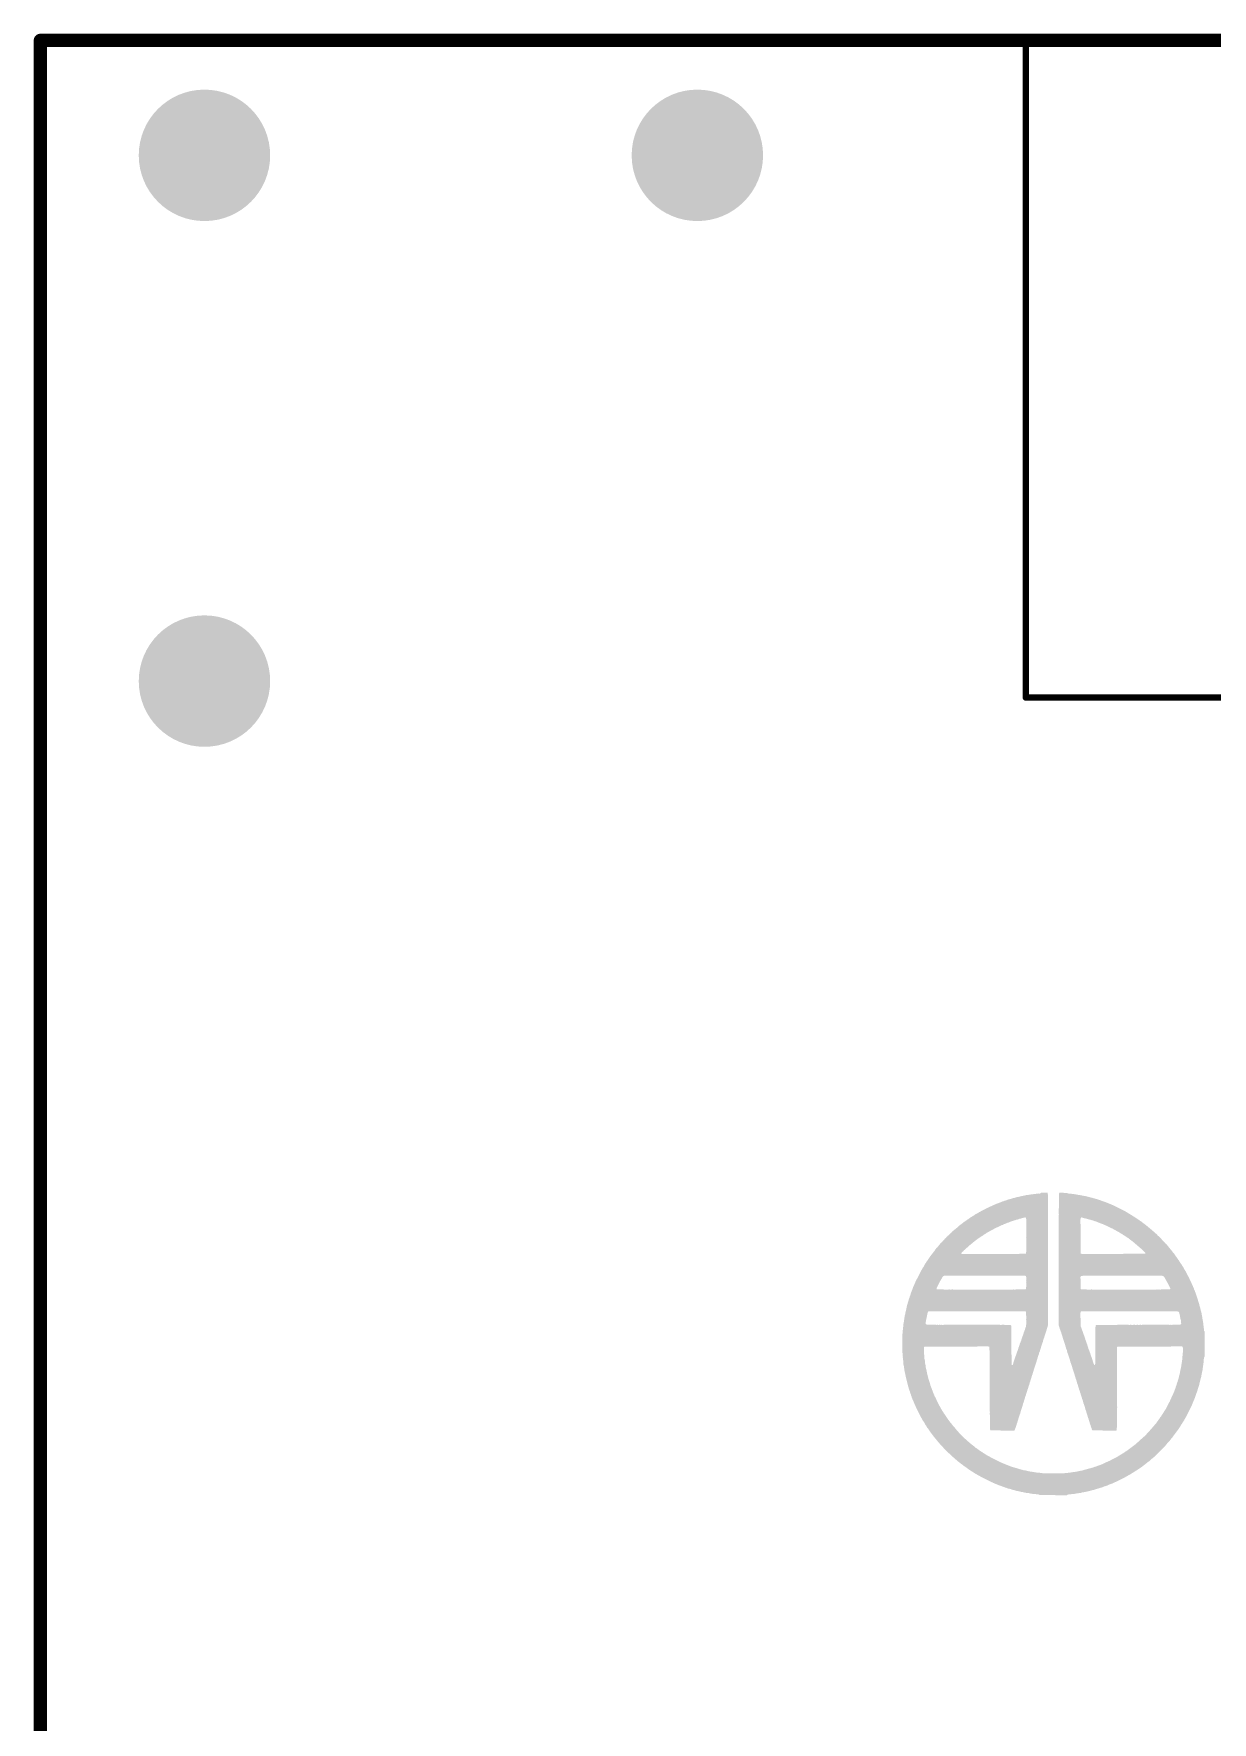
# Model space of a CAD drawing. Header units: inches. Extents: x 0 to 220, y -79 to 15.
# Drawn here: x -0.1 to 17.84, y -25.59 to 0.1 of the extents above; entities that cross this region are included whole.
import ezdxf

# ---------------------------------------------------------------- set-up
doc = ezdxf.new("R2010")
doc.units = ezdxf.units.IN
for name, color, linetype in [('Mechanical 1- Top Assy', 6, 'Continuous'), ('Mechanical 4- Help', 56, 'Continuous'), ('Top Layer- Top', 1, 'Continuous'), ('Top Overlay- Top Silk', 2, 'Continuous'), ('Top Paste- Top Paste', 8, 'Continuous'), ('Top Solder- Top Mask', 216, 'Continuous')]:
    doc.layers.add(name, color=color, linetype=linetype)

msp = doc.modelspace()

# ---------------------------------------------------------------- hatches: boundary and pattern name
at = {"layer": 'Top Layer- Top'}
h = msp.add_hatch(color=7, dxfattribs=at)
edge = h.paths.add_edge_path()
edge.add_arc((2.498, -1.75), 0.5, 0, 360)
h = msp.add_hatch(color=7, dxfattribs=at)
edge = h.paths.add_edge_path()
edge.add_arc((10, -1.75), 0.5, 0, 360)
h = msp.add_hatch(color=7, dxfattribs=at)
edge = h.paths.add_edge_path()
edge.add_arc((2.498, -9.75), 0.5, 0, 360)
at = {"layer": 'Top Overlay- Top Silk'}
h = msp.add_hatch(color=2, dxfattribs=at)
h.paths.add_polyline_path([(15.214, -22.136), (15.197, -22.129), (15.184, -22.125), (15.093, -22.117), (15.073, -22.114), (15.054, -22.108), (15.004, -22.103), (14.991, -22.1), (14.97, -22.096), (14.951, -22.091), (14.919, -22.086), (14.89, -22.078), (14.849, -22.071), (14.825, -22.061), (14.801, -22.057), (14.788, -22.054), (14.764, -22.043), (14.735, -22.038), (14.717, -22.032), (14.702, -22.026), (14.688, -22.023), (14.665, -22.013), (14.651, -22.009), (14.617, -21.996), (14.584, -21.984), (14.54, -21.967), (14.521, -21.958), (14.499, -21.95), (14.494, -21.944), (14.475, -21.939), (14.453, -21.927), (14.306, -21.852), (14.275, -21.835), (14.227, -21.808), (14.207, -21.794), (14.2, -21.791), (14.18, -21.777), (14.163, -21.767), (14.128, -21.743), (14.122, -21.74), (14.115, -21.733), (14.098, -21.722), (14.091, -21.716), (14.084, -21.712), (14.06, -21.695), (14.053, -21.692), (14.04, -21.678), (14.033, -21.675), (14.026, -21.668), (14.019, -21.664), (14, -21.649), (13.988, -21.64), (13.978, -21.63), (13.971, -21.627), (13.961, -21.617), (13.954, -21.613), (13.941, -21.6), (13.934, -21.596), (13.917, -21.579), (13.91, -21.576), (13.896, -21.562), (13.889, -21.559), (13.845, -21.514), (13.84, -21.512), (13.836, -21.506), (13.824, -21.497), (13.751, -21.424), (13.749, -21.419), (13.742, -21.415), (13.734, -21.403), (13.703, -21.372), (13.7, -21.366), (13.693, -21.362), (13.689, -21.355), (13.676, -21.342), (13.672, -21.335), (13.659, -21.321), (13.655, -21.314), (13.638, -21.297), (13.635, -21.29), (13.628, -21.284), (13.625, -21.277), (13.611, -21.263), (13.608, -21.256), (13.594, -21.243), (13.59, -21.236), (13.549, -21.181), (13.527, -21.149), (13.514, -21.128), (13.508, -21.123), (13.505, -21.116), (13.498, -21.109), (13.481, -21.079), (13.474, -21.072), (13.471, -21.065), (13.454, -21.034), (13.44, -21.014), (13.437, -21.007), (13.43, -21), (13.406, -20.956), (13.375, -20.898), (13.327, -20.799), (13.324, -20.792), (13.297, -20.73), (13.283, -20.696), (13.266, -20.659), (13.261, -20.64), (13.252, -20.618), (13.249, -20.604), (13.24, -20.582), (13.232, -20.553), (13.223, -20.531), (13.215, -20.502), (13.201, -20.454), (13.198, -20.44), (13.193, -20.418), (13.187, -20.399), (13.181, -20.372), (13.176, -20.35), (13.17, -20.331), (13.167, -20.307), (13.162, -20.285), (13.158, -20.268), (13.155, -20.254), (13.152, -20.237), (13.148, -20.209), (13.145, -20.189), (13.14, -20.157), (13.136, -20.146), (13.131, -20.066), (13.126, -20.04), (13.129, -20.034), (13.126, -20.023), (13.121, -19.957), (13.119, -19.689), (13.123, -19.678), (13.126, -19.634), (13.129, -19.61), (13.135, -19.557), (13.138, -19.52), (13.143, -19.501), (13.148, -19.465), (13.152, -19.438), (13.158, -19.4), (13.164, -19.381), (13.167, -19.357), (13.17, -19.344), (13.176, -19.325), (13.179, -19.311), (13.182, -19.294), (13.186, -19.274), (13.189, -19.26), (13.198, -19.231), (13.205, -19.204), (13.211, -19.187), (13.215, -19.173), (13.22, -19.154), (13.227, -19.137), (13.232, -19.118), (13.244, -19.086), (13.249, -19.067), (13.261, -19.035), (13.271, -19.007), (13.276, -19.002), (13.281, -18.98), (13.29, -18.961), (13.3, -18.937), (13.314, -18.907), (13.322, -18.884), (13.327, -18.879), (13.336, -18.857), (13.345, -18.842), (13.403, -18.729), (13.416, -18.705), (13.433, -18.674), (13.44, -18.668), (13.468, -18.616), (13.474, -18.609), (13.488, -18.586), (13.495, -18.579), (13.505, -18.562), (13.527, -18.529), (13.539, -18.51), (13.572, -18.468), (13.577, -18.463), (13.58, -18.456), (13.587, -18.449), (13.597, -18.432), (13.608, -18.422), (13.618, -18.405), (13.628, -18.394), (13.631, -18.387), (13.655, -18.364), (13.659, -18.357), (13.672, -18.343), (13.676, -18.336), (13.693, -18.319), (13.696, -18.312), (13.71, -18.299), (13.712, -18.294), (13.719, -18.29), (13.727, -18.282), (13.73, -18.275), (13.761, -18.244), (13.763, -18.239), (13.77, -18.235), (13.777, -18.225), (13.783, -18.222), (13.789, -18.217), (13.792, -18.21), (13.804, -18.201), (13.811, -18.191), (13.818, -18.188), (13.859, -18.147), (13.865, -18.143), (13.874, -18.135), (13.876, -18.13), (13.882, -18.126), (13.896, -18.113), (13.903, -18.109), (13.92, -18.092), (13.927, -18.089), (13.941, -18.075), (13.947, -18.072), (13.971, -18.048), (13.978, -18.044), (13.992, -18.031), (13.999, -18.027), (14.041, -17.995), (14.053, -17.986), (14.06, -17.979), (14.067, -17.976), (14.115, -17.942), (14.122, -17.938), (14.128, -17.932), (14.145, -17.921), (14.169, -17.904), (14.176, -17.901), (14.214, -17.877), (14.221, -17.873), (14.227, -17.867), (14.279, -17.839), (14.285, -17.832), (14.299, -17.829), (14.32, -17.815), (14.344, -17.802), (14.361, -17.795), (14.367, -17.791), (14.398, -17.774), (14.429, -17.761), (14.436, -17.757), (14.494, -17.73), (14.525, -17.716), (14.548, -17.706), (14.566, -17.699), (14.584, -17.694), (14.589, -17.689), (14.613, -17.682), (14.644, -17.669), (14.663, -17.663), (14.68, -17.657), (14.699, -17.651), (14.731, -17.64), (14.75, -17.634), (14.772, -17.629), (14.794, -17.621), (14.834, -17.612), (14.856, -17.604), (14.888, -17.599), (14.905, -17.595), (14.934, -17.587), (14.967, -17.581), (14.98, -17.578), (14.999, -17.573), (15.042, -17.568), (15.062, -17.564), (15.156, -17.552), (15.191, -17.549), (15.197, -17.546), (15.208, -17.549), (15.218, -17.546), (15.23, -17.54), (15.231, -17.535), (15.332, -17.537), (15.336, -17.581), (15.339, -17.605), (15.336, -19.552), (15.332, -19.562), (15.327, -19.588), (15.32, -19.605), (15.315, -19.624), (15.308, -19.648), (15.3, -19.67), (15.291, -19.699), (15.284, -19.716), (15.278, -19.743), (15.267, -19.767), (15.262, -19.789), (15.259, -19.803), (15.25, -19.822), (15.245, -19.844), (15.238, -19.861), (15.233, -19.877), (15.228, -19.895), (15.216, -19.935), (15.213, -19.948), (15.202, -19.972), (15.196, -19.999), (15.185, -20.023), (15.18, -20.046), (15.175, -20.064), (15.168, -20.081), (15.165, -20.095), (15.151, -20.139), (15.144, -20.163), (15.134, -20.187), (15.129, -20.206), (15.122, -20.223), (15.115, -20.25), (15.1, -20.3), (15.091, -20.322), (15.086, -20.341), (15.083, -20.355), (15.071, -20.387), (15.064, -20.414), (15.057, -20.431), (15.054, -20.445), (15.049, -20.464), (15.04, -20.486), (15.032, -20.515), (15.023, -20.537), (15.016, -20.565), (15.008, -20.587), (15.003, -20.606), (14.999, -20.619), (14.992, -20.636), (14.987, -20.652), (14.98, -20.679), (14.972, -20.701), (14.967, -20.72), (14.955, -20.753), (14.951, -20.77), (14.948, -20.783), (14.941, -20.8), (14.933, -20.829), (14.924, -20.852), (14.919, -20.87), (14.916, -20.891), (14.905, -20.915), (14.902, -20.928), (14.893, -20.951), (14.888, -20.966), (14.881, -20.993), (14.875, -21.01), (14.868, -21.038), (14.861, -21.055), (14.858, -21.068), (14.851, -21.092), (14.844, -21.109), (14.83, -21.147), (14.822, -21.156), (14.463, -21.152), (14.458, -21.147), (14.455, -21.133), (14.451, -20.884), (14.455, -20.874), (14.451, -20.864), (14.449, -20.09), (14.451, -20.078), (14.448, -20.068), (14.451, -20.044), (14.448, -20.034), (14.451, -20.013), (14.448, -20.003), (14.451, -19.979), (14.448, -19.969), (14.444, -19.88), (14.425, -19.875), (13.456, -19.878), (13.447, -19.887), (13.45, -19.996), (13.454, -20.006), (13.457, -20.064), (13.461, -20.075), (13.466, -20.131), (13.471, -20.15), (13.474, -20.163), (13.478, -20.204), (13.481, -20.215), (13.485, -20.228), (13.497, -20.285), (13.5, -20.298), (13.505, -20.317), (13.508, -20.331), (13.514, -20.353), (13.517, -20.367), (13.522, -20.385), (13.538, -20.428), (13.548, -20.469), (13.556, -20.488), (13.568, -20.52), (13.584, -20.563), (13.59, -20.58), (13.599, -20.602), (13.604, -20.607), (13.609, -20.626), (13.637, -20.681), (13.643, -20.698), (13.664, -20.739), (13.672, -20.754), (13.7, -20.805), (13.717, -20.836), (13.741, -20.874), (13.744, -20.881), (13.761, -20.904), (13.765, -20.911), (13.782, -20.935), (13.785, -20.942), (13.8, -20.961), (13.812, -20.98), (13.862, -21.046), (13.871, -21.055), (13.874, -21.062), (13.884, -21.072), (13.888, -21.079), (13.901, -21.092), (13.905, -21.099), (13.922, -21.116), (13.925, -21.123), (13.939, -21.137), (13.942, -21.144), (13.973, -21.174), (13.976, -21.181), (14.077, -21.282), (14.084, -21.285), (14.118, -21.319), (14.125, -21.323), (14.139, -21.337), (14.145, -21.34), (14.159, -21.354), (14.166, -21.357), (14.18, -21.371), (14.186, -21.374), (14.197, -21.384), (14.204, -21.388), (14.217, -21.401), (14.224, -21.405), (14.234, -21.415), (14.251, -21.425), (14.258, -21.432), (14.265, -21.436), (14.289, -21.453), (14.296, -21.456), (14.306, -21.466), (14.33, -21.48), (14.354, -21.497), (14.378, -21.511), (14.402, -21.528), (14.453, -21.555), (14.49, -21.576), (14.637, -21.647), (14.654, -21.654), (14.678, -21.664), (14.745, -21.69), (14.764, -21.699), (14.782, -21.704), (14.805, -21.712), (14.832, -21.719), (14.866, -21.729), (14.88, -21.733), (14.902, -21.741), (14.921, -21.746), (14.941, -21.75), (14.958, -21.757), (14.999, -21.763), (15.013, -21.767), (15.035, -21.772), (15.052, -21.775), (15.066, -21.779), (15.093, -21.782), (15.138, -21.789), (15.155, -21.792), (15.185, -21.796), (15.23, -21.799), (15.25, -21.803), (15.288, -21.806), (15.303, -21.808), (15.313, -21.804), (15.534, -21.806), (15.588, -21.803), (15.629, -21.799), (15.675, -21.794), (15.708, -21.789), (15.722, -21.786), (15.768, -21.781), (15.795, -21.774), (15.87, -21.76), (15.894, -21.75), (15.918, -21.746), (15.937, -21.741), (15.959, -21.733), (15.979, -21.729), (15.99, -21.726), (16.034, -21.712), (16.056, -21.704), (16.075, -21.699), (16.092, -21.692), (16.114, -21.683), (16.133, -21.678), (16.157, -21.668), (16.201, -21.647), (16.239, -21.63), (16.27, -21.617), (16.382, -21.559), (16.406, -21.545), (16.427, -21.531), (16.458, -21.514), (16.478, -21.5), (16.485, -21.497), (16.493, -21.492), (16.495, -21.49), (16.502, -21.483), (16.526, -21.47), (16.616, -21.403), (16.628, -21.395), (16.635, -21.388), (16.642, -21.384), (16.652, -21.374), (16.659, -21.371), (16.678, -21.355), (16.697, -21.337), (16.703, -21.333), (16.717, -21.319), (16.722, -21.318), (16.726, -21.311), (16.731, -21.306), (16.738, -21.302), (16.755, -21.285), (16.762, -21.282), (16.792, -21.251), (16.799, -21.248), (16.835, -21.212), (16.838, -21.205), (16.886, -21.157), (16.89, -21.15), (16.903, -21.137), (16.907, -21.13), (16.924, -21.113), (16.927, -21.106), (16.951, -21.082), (16.954, -21.075), (16.968, -21.062), (16.972, -21.055), (16.985, -21.041), (16.995, -21.024), (17.002, -21.017), (17.006, -21.01), (17.04, -20.963), (17.043, -20.956), (17.05, -20.949), (17.054, -20.942), (17.06, -20.935), (17.074, -20.911), (17.088, -20.891), (17.091, -20.884), (17.098, -20.877), (17.115, -20.846), (17.122, -20.84), (17.142, -20.802), (17.19, -20.71), (17.2, -20.686), (17.231, -20.621), (17.262, -20.549), (17.267, -20.531), (17.276, -20.512), (17.282, -20.488), (17.291, -20.466), (17.299, -20.437), (17.308, -20.414), (17.313, -20.396), (17.317, -20.382), (17.323, -20.365), (17.328, -20.343), (17.332, -20.326), (17.335, -20.312), (17.344, -20.283), (17.347, -20.259), (17.352, -20.237), (17.359, -20.203), (17.363, -20.189), (17.366, -20.162), (17.376, -20.1), (17.38, -20.069), (17.383, -20.028), (17.388, -19.982), (17.392, -19.938), (17.388, -19.88), (17.373, -19.875), (16.396, -19.878), (16.388, -19.887), (16.389, -19.933), (16.388, -20.788), (16.391, -20.799), (16.388, -20.812), (16.384, -21.144), (16.376, -21.156), (16.014, -21.152), (16.008, -21.147), (16.002, -21.13), (15.997, -21.111), (15.988, -21.089), (15.983, -21.07), (15.976, -21.053), (15.971, -21.034), (15.964, -21.01), (15.956, -20.988), (15.952, -20.971), (15.945, -20.954), (15.94, -20.935), (15.933, -20.911), (15.925, -20.889), (15.915, -20.852), (15.906, -20.833), (15.903, -20.819), (15.899, -20.799), (15.889, -20.775), (15.884, -20.756), (15.877, -20.739), (15.872, -20.72), (15.865, -20.693), (15.855, -20.669), (15.851, -20.648), (15.841, -20.624), (15.836, -20.606), (15.833, -20.592), (15.826, -20.575), (15.821, -20.556), (15.812, -20.534), (15.807, -20.515), (15.793, -20.471), (15.79, -20.457), (15.781, -20.435), (15.776, -20.416), (15.773, -20.402), (15.761, -20.37), (15.756, -20.351), (15.752, -20.338), (15.745, -20.32), (15.739, -20.293), (15.73, -20.271), (15.725, -20.256), (15.722, -20.242), (15.715, -20.225), (15.711, -20.215), (15.705, -20.187), (15.698, -20.17), (15.694, -20.157), (15.687, -20.133), (15.677, -20.109), (15.672, -20.09), (15.669, -20.076), (15.657, -20.037), (15.648, -20.015), (15.645, -20.001), (15.634, -19.974), (15.629, -19.955), (15.623, -19.928), (15.612, -19.904), (15.605, -19.877), (15.592, -19.832), (15.583, -19.81), (15.578, -19.791), (15.566, -19.759), (15.561, -19.74), (15.558, -19.726), (15.546, -19.694), (15.541, -19.675), (15.537, -19.661), (15.527, -19.637), (15.523, -19.624), (15.515, -19.602), (15.503, -19.562), (15.5, -19.549), (15.501, -17.932), (15.5, -17.879), (15.503, -17.868), (15.5, -17.858), (15.501, -17.802), (15.5, -17.776), (15.503, -17.766), (15.505, -17.566), (15.503, -17.561), (15.506, -17.551), (15.508, -17.535), (15.628, -17.539), (15.634, -17.546), (15.674, -17.551), (15.722, -17.554), (15.739, -17.558), (15.752, -17.561), (15.78, -17.564), (15.797, -17.568), (15.824, -17.571), (15.841, -17.575), (15.855, -17.578), (15.889, -17.585), (15.921, -17.59), (15.932, -17.593), (15.973, -17.604), (15.991, -17.609), (16.005, -17.612), (16.024, -17.617), (16.048, -17.624), (16.082, -17.634), (16.096, -17.638), (16.118, -17.646), (16.137, -17.651), (16.16, -17.662), (16.174, -17.665), (16.207, -17.677), (16.229, -17.686), (16.263, -17.699), (16.285, -17.708), (16.304, -17.716), (16.335, -17.73), (16.357, -17.739), (16.362, -17.744), (16.379, -17.751), (16.519, -17.822), (16.526, -17.829), (16.543, -17.836), (16.563, -17.85), (16.581, -17.86), (16.608, -17.877), (16.625, -17.887), (16.705, -17.94), (16.726, -17.954), (16.731, -17.959), (16.755, -17.973), (16.773, -17.988), (16.779, -17.993), (16.785, -17.996), (16.828, -18.029), (16.84, -18.041), (16.847, -18.044), (16.866, -18.06), (16.874, -18.068), (16.881, -18.072), (16.898, -18.089), (16.905, -18.092), (16.922, -18.109), (16.929, -18.113), (16.943, -18.126), (16.949, -18.13), (16.977, -18.157), (16.984, -18.16), (16.999, -18.176), (17.002, -18.183), (17.011, -18.191), (17.018, -18.194), (17.067, -18.244), (17.071, -18.251), (17.118, -18.299), (17.12, -18.304), (17.127, -18.307), (17.132, -18.312), (17.136, -18.319), (17.153, -18.336), (17.156, -18.343), (17.173, -18.36), (17.176, -18.367), (17.19, -18.381), (17.194, -18.387), (17.2, -18.394), (17.204, -18.401), (17.217, -18.415), (17.221, -18.422), (17.231, -18.432), (17.235, -18.439), (17.245, -18.449), (17.248, -18.456), (17.258, -18.466), (17.262, -18.473), (17.313, -18.545), (17.317, -18.551), (17.327, -18.562), (17.34, -18.586), (17.375, -18.637), (17.392, -18.664), (17.412, -18.702), (17.426, -18.722), (17.453, -18.773), (17.487, -18.838), (17.494, -18.855), (17.525, -18.92), (17.539, -18.951), (17.559, -18.999), (17.562, -19.012), (17.569, -19.019), (17.574, -19.038), (17.581, -19.055), (17.586, -19.071), (17.59, -19.084), (17.598, -19.106), (17.605, -19.123), (17.62, -19.173), (17.627, -19.197), (17.641, -19.241), (17.644, -19.262), (17.651, -19.279), (17.656, -19.301), (17.66, -19.318), (17.663, -19.332), (17.672, -19.361), (17.677, -19.393), (17.682, -19.412), (17.689, -19.46), (17.692, -19.474), (17.696, -19.504), (17.699, -19.514), (17.702, -19.549), (17.706, -19.573), (17.711, -19.625), (17.714, -19.639), (17.718, -19.646), (17.723, -19.648), (17.721, -20.028), (17.716, -20.03), (17.709, -20.058), (17.704, -20.121), (17.701, -20.148), (17.694, -20.189), (17.689, -20.235), (17.685, -20.249), (17.68, -20.271), (17.677, -20.288), (17.67, -20.329), (17.667, -20.343), (17.661, -20.361), (17.658, -20.375), (17.653, -20.397), (17.649, -20.411), (17.644, -20.43), (17.641, -20.443), (17.636, -20.466), (17.626, -20.493), (17.622, -20.51), (17.615, -20.527), (17.612, -20.541), (17.607, -20.56), (17.598, -20.582), (17.581, -20.63), (17.573, -20.652), (17.569, -20.665), (17.559, -20.689), (17.55, -20.712), (17.545, -20.717), (17.542, -20.73), (17.533, -20.753), (17.525, -20.771), (17.494, -20.836), (17.45, -20.922), (17.419, -20.98), (17.412, -20.986), (17.409, -21), (17.402, -21.007), (17.398, -21.014), (17.381, -21.041), (17.371, -21.058), (17.364, -21.065), (17.351, -21.089), (17.317, -21.14), (17.299, -21.164), (17.267, -21.207), (17.253, -21.227), (17.248, -21.232), (17.245, -21.239), (17.238, -21.246), (17.235, -21.253), (17.217, -21.27), (17.207, -21.287), (17.197, -21.297), (17.194, -21.304), (17.17, -21.328), (17.166, -21.335), (17.149, -21.352), (17.146, -21.359), (17.132, -21.372), (17.129, -21.379), (17.098, -21.41), (17.095, -21.417), (16.997, -21.514), (16.99, -21.518), (16.985, -21.523), (16.982, -21.529), (16.97, -21.538), (16.946, -21.562), (16.939, -21.565), (16.922, -21.582), (16.915, -21.586), (16.898, -21.603), (16.891, -21.606), (16.878, -21.62), (16.871, -21.623), (16.864, -21.63), (16.857, -21.634), (16.843, -21.647), (16.837, -21.651), (16.818, -21.666), (16.813, -21.671), (16.806, -21.675), (16.799, -21.681), (16.792, -21.685), (16.762, -21.709), (16.729, -21.731), (16.709, -21.745), (16.697, -21.753), (16.673, -21.767), (16.666, -21.774), (16.659, -21.777), (16.632, -21.794), (16.625, -21.798), (16.604, -21.811), (16.598, -21.815), (16.577, -21.828), (16.567, -21.832), (16.546, -21.845), (16.495, -21.873), (16.437, -21.903), (16.42, -21.91), (16.328, -21.955), (16.295, -21.967), (16.273, -21.975), (16.242, -21.989), (16.21, -22.001), (16.191, -22.006), (16.16, -22.02), (16.133, -22.026), (16.089, -22.04), (16.075, -22.043), (16.053, -22.052), (16.034, -22.057), (16.014, -22.061), (15.997, -22.067), (15.957, -22.076), (15.944, -22.079), (15.925, -22.084), (15.882, -22.093), (15.85, -22.098), (15.839, -22.102), (15.807, -22.107), (15.776, -22.11), (15.759, -22.114), (15.745, -22.117), (15.718, -22.12), (15.677, -22.124), (15.646, -22.127), (15.633, -22.131), (15.626, -22.134), (15.624, -22.139)])
h.paths.add_polyline_path([(16.044, -20.158), (16.051, -20.155), (16.055, -20.141), (16.058, -19.598), (16.061, -19.561), (16.068, -19.55), (16.092, -19.547), (16.102, -19.55), (16.147, -19.547), (16.15, -19.55), (16.16, -19.547), (16.551, -19.545), (16.581, -19.547), (16.591, -19.544), (16.615, -19.547), (16.651, -19.545), (16.68, -19.547), (16.69, -19.544), (16.714, -19.547), (16.746, -19.545), (16.762, -19.547), (16.772, -19.544), (17.17, -19.545), (17.175, -19.544), (17.185, -19.547), (17.207, -19.545), (17.223, -19.547), (17.233, -19.544), (17.258, -19.545), (17.347, -19.542), (17.359, -19.537), (17.364, -19.532), (17.361, -19.48), (17.357, -19.47), (17.351, -19.446), (17.347, -19.422), (17.342, -19.393), (17.337, -19.374), (17.334, -19.361), (17.323, -19.344), (17.282, -19.34), (17.264, -19.339), (17.253, -19.342), (17.24, -19.339), (15.839, -19.342), (15.834, -19.347), (15.831, -19.361), (15.831, -19.419), (15.831, -19.422), (15.834, -19.566), (15.838, -19.576), (15.846, -19.598), (15.851, -19.614), (15.86, -19.636), (15.865, -19.651), (15.88, -19.694), (15.886, -19.709), (15.901, -19.752), (15.904, -19.766), (15.916, -19.795), (15.921, -19.813), (15.932, -19.841), (15.935, -19.854), (15.945, -19.882), (15.95, -19.9), (15.954, -19.914), (15.964, -19.938), (15.971, -19.955), (15.976, -19.974), (15.981, -19.979), (15.986, -20.005), (15.993, -20.022), (16.002, -20.044), (16.005, -20.058), (16.015, -20.081), (16.02, -20.107), (16.027, -20.124), (16.037, -20.151)], flags=0)
h.paths.add_polyline_path([(14.788, -20.158), (14.799, -20.157), (14.806, -20.139), (14.811, -20.117), (14.818, -20.1), (14.823, -20.081), (14.83, -20.064), (14.84, -20.03), (14.851, -20.006), (14.858, -19.982), (14.866, -19.96), (14.88, -19.923), (14.885, -19.907), (14.888, -19.894), (14.902, -19.859), (14.907, -19.837), (14.916, -19.818), (14.928, -19.786), (14.939, -19.747), (14.948, -19.725), (14.958, -19.697), (14.97, -19.658), (14.984, -19.624), (14.991, -19.596), (15.001, -19.573), (15.004, -19.559), (15.006, -19.496), (15.004, -19.456), (15.008, -19.446), (15.004, -19.402), (15.001, -19.344), (14.986, -19.339), (14.975, -19.342), (14.931, -19.339), (14.928, -19.342), (14.917, -19.339), (13.517, -19.342), (13.512, -19.347), (13.505, -19.364), (13.5, -19.383), (13.497, -19.397), (13.49, -19.438), (13.486, -19.455), (13.479, -19.482), (13.476, -19.509), (13.474, -19.532), (13.483, -19.54), (13.517, -19.544), (13.601, -19.545), (13.633, -19.544), (13.643, -19.547), (13.657, -19.544), (13.667, -19.547), (13.686, -19.545), (13.712, -19.547), (13.715, -19.544), (13.725, -19.547), (13.79, -19.544), (13.913, -19.544), (14.584, -19.545), (14.6, -19.544), (14.61, -19.547), (14.649, -19.545), (14.769, -19.549), (14.779, -19.559), (14.782, -20.153)], flags=0)
h.paths.add_polyline_path([(16.014, -19.011), (16.29, -19.011), (16.968, -19.009), (16.984, -19.011), (16.994, -19.007), (17.014, -19.011), (17.025, -19.007), (17.048, -19.011), (17.059, -19.007), (17.195, -19.004), (17.2, -18.995), (17.197, -18.985), (17.159, -18.913), (17.139, -18.876), (17.125, -18.852), (17.108, -18.821), (17.089, -18.802), (17.065, -18.799), (16.927, -18.797), (16.919, -18.799), (16.908, -18.796), (16.78, -18.797), (16.748, -18.796), (16.738, -18.799), (16.724, -18.796), (16.159, -18.797), (16.126, -18.796), (16.116, -18.799), (16.102, -18.796), (15.995, -18.797), (15.979, -18.796), (15.969, -18.799), (15.944, -18.797), (15.845, -18.801), (15.834, -18.808), (15.831, -18.821), (15.834, -18.999), (15.839, -19.004), (15.853, -19.007), (15.981, -19.009), (16.003, -19.007)], flags=0)
h.paths.add_polyline_path([(13.818, -19.011), (13.828, -19.007), (13.862, -19.011), (13.876, -19.007), (13.92, -19.011), (14.789, -19.009), (14.801, -19.011), (14.811, -19.007), (14.835, -19.011), (14.846, -19.007), (14.999, -19.004), (15.004, -18.989), (15.006, -18.908), (15.004, -18.9), (15.008, -18.889), (15.004, -18.866), (15.008, -18.855), (15.004, -18.811), (14.999, -18.802), (14.986, -18.799), (14.895, -18.797), (14.866, -18.799), (14.863, -18.796), (14.852, -18.799), (14.827, -18.797), (14.798, -18.799), (14.788, -18.796), (14.764, -18.799), (14.733, -18.796), (14.723, -18.799), (14.68, -18.797), (14.678, -18.799), (14.675, -18.799), (14.665, -18.796), (13.864, -18.797), (13.848, -18.796), (13.838, -18.799), (13.795, -18.797), (13.77, -18.799), (13.766, -18.796), (13.756, -18.799), (13.741, -18.808), (13.737, -18.814), (13.73, -18.821), (13.727, -18.828), (13.696, -18.879), (13.679, -18.91), (13.672, -18.927), (13.662, -18.944), (13.642, -18.989), (13.645, -19.006), (13.792, -19.009)], flags=0)
h.paths.add_polyline_path([(14.026, -18.468), (14.716, -18.468), (15.003, -18.464), (15.006, -18.406), (15.008, -18.387), (15.004, -18.377), (15.008, -18.364), (15.006, -18.341), (15.008, -18.323), (15.004, -18.312), (15.008, -18.299), (15.006, -18.276), (15.008, -18.254), (15.004, -18.244), (15.008, -18.234), (15.004, -18.21), (15.008, -18.2), (15.006, -17.962), (15.008, -17.943), (15.004, -17.933), (15.001, -17.916), (14.986, -17.911), (14.975, -17.914), (14.953, -17.92), (14.924, -17.928), (14.902, -17.933), (14.88, -17.942), (14.859, -17.945), (14.842, -17.952), (14.815, -17.959), (14.782, -17.971), (14.764, -17.976), (14.733, -17.99), (14.719, -17.993), (14.688, -18.007), (14.656, -18.019), (14.651, -18.024), (14.632, -18.029), (14.547, -18.07), (14.521, -18.082), (14.504, -18.092), (14.453, -18.119), (14.429, -18.133), (14.398, -18.15), (14.391, -18.157), (14.367, -18.171), (14.344, -18.188), (14.326, -18.198), (14.306, -18.212), (14.299, -18.215), (14.292, -18.222), (14.275, -18.232), (14.209, -18.282), (14.2, -18.29), (14.193, -18.294), (14.176, -18.311), (14.169, -18.314), (14.156, -18.328), (14.149, -18.331), (14.142, -18.338), (14.135, -18.341), (14.127, -18.353), (14.115, -18.362), (14.104, -18.372), (14.098, -18.376), (14.067, -18.406), (14.06, -18.41), (14.052, -18.418), (14.048, -18.425), (14.036, -18.434), (14.024, -18.446), (14.017, -18.459)], flags=0)
h.paths.add_polyline_path([(15.863, -18.468), (16.82, -18.464), (16.821, -18.456), (16.806, -18.437), (16.772, -18.403), (16.765, -18.399), (16.748, -18.382), (16.741, -18.379), (16.734, -18.369), (16.727, -18.365), (16.714, -18.352), (16.707, -18.348), (16.683, -18.324), (16.676, -18.321), (16.662, -18.307), (16.656, -18.304), (16.642, -18.29), (16.635, -18.287), (16.616, -18.271), (16.604, -18.263), (16.598, -18.256), (16.591, -18.253), (16.577, -18.242), (16.575, -18.241), (16.567, -18.232), (16.56, -18.229), (16.528, -18.206), (16.507, -18.193), (16.48, -18.176), (16.468, -18.167), (16.437, -18.15), (16.413, -18.133), (16.389, -18.123), (16.382, -18.119), (16.376, -18.113), (16.318, -18.082), (16.232, -18.041), (16.171, -18.013), (16.138, -18.002), (16.094, -17.984), (16.075, -17.976), (16.056, -17.971), (16.034, -17.962), (16.015, -17.957), (15.976, -17.945), (15.954, -17.94), (15.925, -17.932), (15.897, -17.925), (15.877, -17.921), (15.86, -17.914), (15.846, -17.911), (15.834, -17.92), (15.831, -17.943), (15.834, -18.459), (15.839, -18.464)], flags=0)
at = {"layer": 'Top Paste- Top Paste'}
h = msp.add_hatch(color=7, dxfattribs=at)
edge = h.paths.add_edge_path()
edge.add_arc((2.498, -1.75), 0.5, 0, 360)
h = msp.add_hatch(color=7, dxfattribs=at)
edge = h.paths.add_edge_path()
edge.add_arc((10, -1.75), 0.5, 0, 360)
h = msp.add_hatch(color=7, dxfattribs=at)
edge = h.paths.add_edge_path()
edge.add_arc((2.498, -9.75), 0.5, 0, 360)
at = {"layer": 'Top Solder- Top Mask'}
h = msp.add_hatch(color=7, dxfattribs=at)
edge = h.paths.add_edge_path()
edge.add_arc((2.498, -1.75), 1, 0, 360)
h = msp.add_hatch(color=7, dxfattribs=at)
edge = h.paths.add_edge_path()
edge.add_arc((10, -1.75), 1, 0, 360)
h = msp.add_hatch(color=7, dxfattribs=at)
edge = h.paths.add_edge_path()
edge.add_arc((2.498, -9.75), 1, 0, 360)

# ---------------------------------------------------------------- linework, layer by layer
at = {"layer": 'Mechanical 1- Top Assy'}
for points in [[(0, 0, 0.2, 0.2, 0), (220, 0, 0.2, 0.2, 0)], [(0, -50, 0.2, 0.2, 0), (0, 0, 0.2, 0.2, 0)]]:
    msp.add_lwpolyline(points, format="xyseb", dxfattribs=at)
msp.add_lwpolyline([(-0.05, 0, 0.1, 0.1, 1), (0.05, 0, 0.1, 0.1, 1)], format="xyseb", close=True, dxfattribs=at)
msp.add_lwpolyline([(-0.05, 0, 0.1, 0.1, 1), (0.05, 0, 0.1, 0.1, 1)], format="xyseb", close=True, dxfattribs=at)
at = {"layer": 'Mechanical 4- Help'}
for points in [[(15, -10, 0.1, 0.1, 0), (15, 0, 0.1, 0.1, 0)], [(15, -10, 0.1, 0.1, 0), (25, -10, 0.1, 0.1, 0)]]:
    msp.add_lwpolyline(points, format="xyseb", dxfattribs=at)
for points in [[(14.975, 0, 0.05, 0.05, 1), (15.025, 0, 0.05, 0.05, 1)], [(14.975, -10, 0.05, 0.05, 1), (15.025, -10, 0.05, 0.05, 1)], [(14.975, -10, 0.05, 0.05, 1), (15.025, -10, 0.05, 0.05, 1)]]:
    msp.add_lwpolyline(points, format="xyseb", close=True, dxfattribs=at)

doc.saveas('drawing.dxf')
